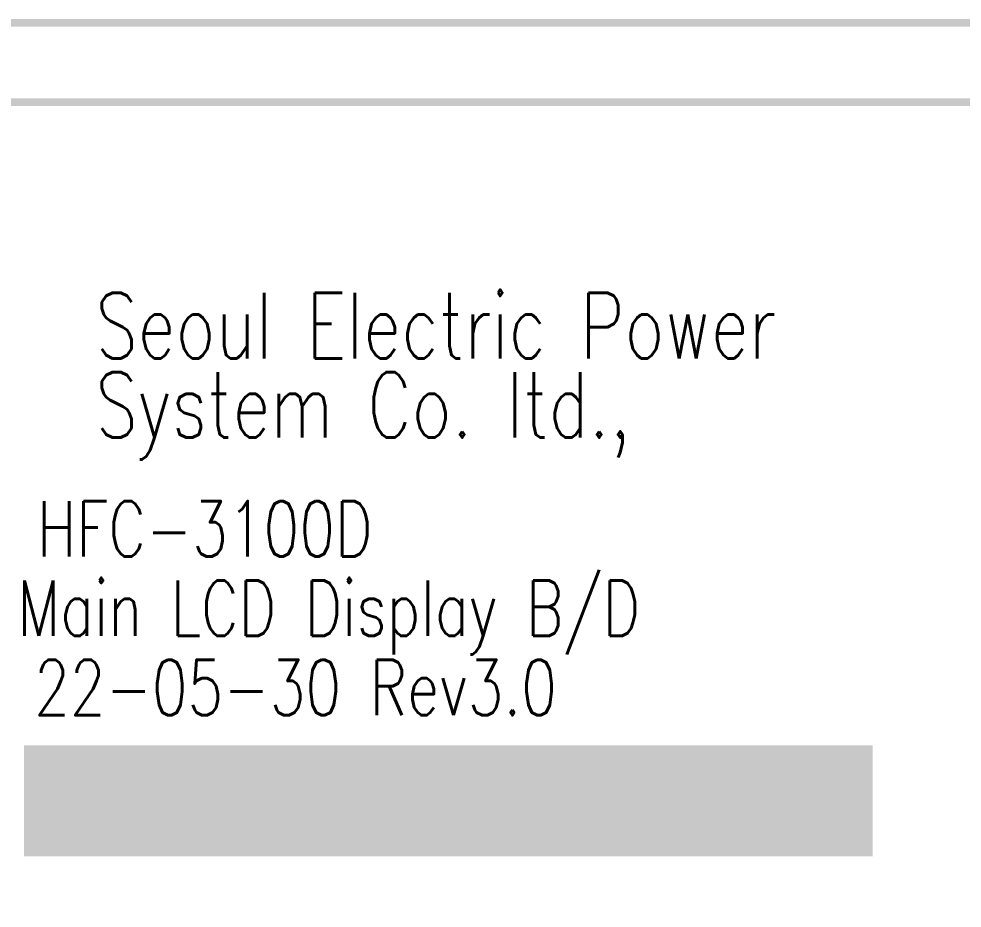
# Model space of a CAD drawing. Extents: x -1 to 307, y -1 to 111.
# Drawn here: x 228.68 to 258.9, y 80.18 to 108.66 of the extents above; entities that cross this region are included whole.
import ezdxf

# ---------------------------------------------------------------- set-up
doc = ezdxf.new("R2010")
doc.units = 0
doc.linetypes.add('TRMIDX_2048', pattern=[2, 1, 1])
doc.layers.get('0').update_dxf_attribs({"linetype": 'CONTINUOUS'})
for name, color, linetype in [('2D_LINE_26', 254, 'CONTINUOUS'), ('BOARD_OUTLINE_00', 183, 'CONTINUOUS'), ('DIMENSION1_24', 183, 'CONTINUOUS'), ('TEXT_26', 254, 'CONTINUOUS')]:
    doc.layers.add(name, color=color, linetype=linetype)
doc.styles.add('W0$254', font='simplex', dxfattribs={"width": 0.75})

# ---------------------------------------------------------------- blocks, each defined once
blk = doc.blocks.new('BOARD_3')
at = {"layer": 'BOARD_OUTLINE_00', "const_width": 0.254}
blk.add_lwpolyline([(302.006, -127.46, -0.4142136), (299.466, -130), (2.54, -130, -0.4142136), (0, -127.46), (0, -26.5458, -0.4142136), (2.54, -24.0058), (299.466, -24.0058, -0.4142136), (302.006, -26.5458)], format="xyb", close=True, dxfattribs=at)
blk = doc.blocks.new('SMOOTH_2$032')
at = {"const_width": 1.016}
blk.add_lwpolyline([(-0.508, 0, 1), (0.508, 0, 1)], format="xyb", close=True, dxfattribs=at)
blk = doc.blocks.new('DRAWING_1')
at = {"layer": '2D_LINE_26', "const_width": 2.032}
blk.add_lwpolyline([(0, -1.9798), (25.146, -1.9798), (25.146, -3.5038), (0, -3.5038)], close=True, dxfattribs=at)
at = {"layer": '2D_LINE_26'}
for p in [(0, -1.9798), (25.146, -1.9798), (0, -3.5038), (25.146, -3.5038)]:
    blk.add_blockref('SMOOTH_2$032', p, dxfattribs=at)
blk = doc.blocks.new('D_1DAEFAA_57')
at = {"layer": 'DIMENSION1_24', "linetype": 'TRMIDX_2048', "const_width": 0.254}
blk.add_lwpolyline([(0, 0), (-302.006, 0)], dxfattribs=at)

msp = doc.modelspace()

# ---------------------------------------------------------------- block references
for name, p in [('D_1DAEFAA_57', (302.006, 108.5342)), ('BOARD_3', (0, 130)), ('DRAWING_1', (229.87, 86.36))]:
    msp.add_blockref(name, p)

# ---------------------------------------------------------------- texts
at = {"layer": 'TEXT_26', "style": 'W0$254', "width": 0.75}
for s, height, p in [('Seoul Electric Power', 2.1, (231.14, 97.79)), ('System Co. ltd.,', 2.1, (231.14, 95.25)), ('MODEL : HFC-3100D', 1.778, (220.98, 91.44)), ('PART  : Main LCD Display B/D', 1.778, (220.98, 88.9)), ('NO    : 22-05-30 Rev3.0', 1.778, (220.98, 86.36))]:
    msp.add_text(s, height=height, dxfattribs=at).set_placement(p)

doc.saveas('drawing.dxf')
